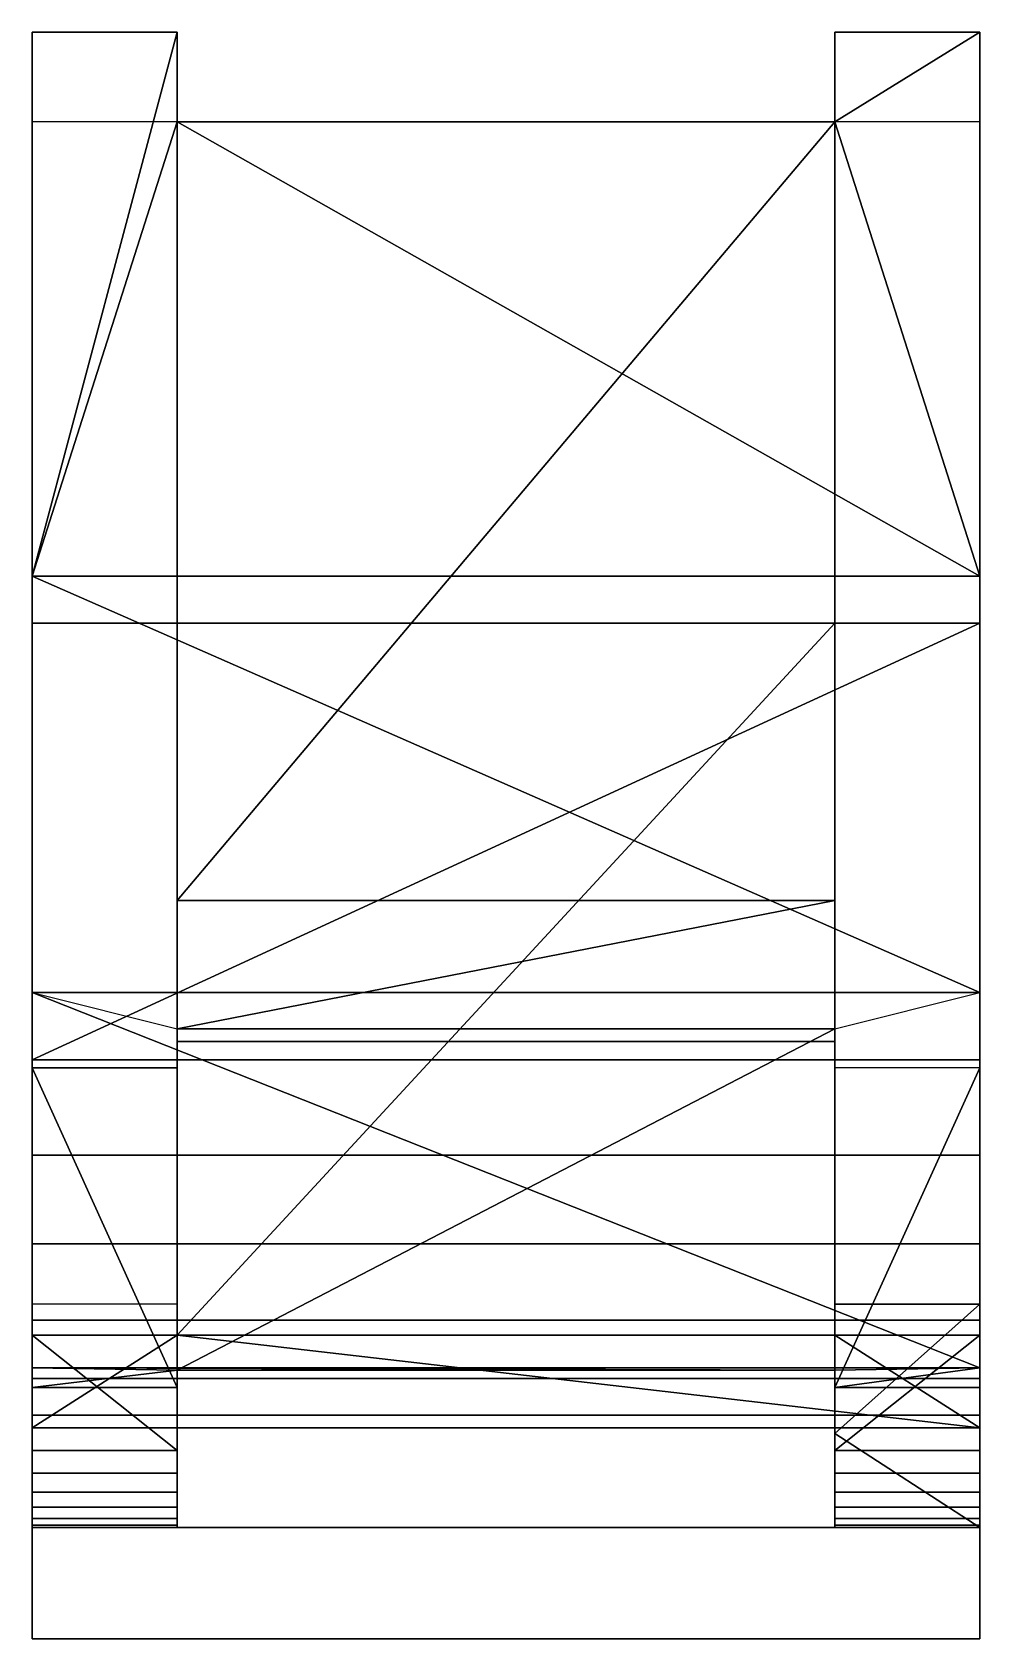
# Model space of a CAD drawing. Extents: x 0 to 17, y -28.8 to 0.
import ezdxf

# ---------------------------------------------------------------- set-up
doc = ezdxf.new("R2010")
doc.units = 0
doc.layers.get('0').update_dxf_attribs({"linetype": 'CONTINUOUS'})
doc.layers.add('ACESSORIOS', color=104, linetype='CONTINUOUS')
doc.layers.add('FUROS', color=5, linetype='CONTINUOUS')

msp = doc.modelspace()

# ---------------------------------------------------------------- linework, layer by layer
for p, q in [((0, 0, 149.7), (0, -10.6, 149.7)), ((0, -9.76, 99.791), (0, 0, 113.576)), ((0, 0, 113.576), (0, -1.611, 111.3)), ((2.6, 0, 113.576), (2.6, -1.611, 111.3)), ((2.6, 0, 149.7), (2.6, -10.6, 149.7)), ((14.4, 0, 113.576), (14.4, -1.611, 111.3)), ((14.4, 0, 149.7), (14.4, -10.6, 149.7)), ((17, -9.76, 99.791), (17, 0, 113.576)), ((17, 0, 113.576), (17, 0, 149.7)), ((17, 0, 149.7), (17, -10.6, 149.7)), ((17, 0, 113.576), (17, -1.611, 111.3)), ((2.6, -15.58, 111.3), (2.6, -1.611, 111.3)), ((14.4, -15.58, 111.3), (14.4, -1.611, 111.3)), ((0, -9.76, 10.668), (0, -9.76, 99.791)), ((0, -17.23, 0), (0, -9.76, 10.668)), ((17, -17.23, 0), (17, -9.76, 10.668)), ((17, -9.76, 10.668), (17, -9.76, 99.791)), ((0, -10.6, 151.3), (0, -18.438, 151.3)), ((0, -10.6, 149.7), (0, -10.6, 151.3)), ((0, -10.6, 141.42), (0, -23.378, 141.42)), ((0, -10.6, 149.7), (0, -10.6, 141.42)), ((2.6, -10.6, 149.7), (2.6, -10.6, 141.42)), ((2.6, -10.6, 141.42), (2.6, -23.378, 141.42)), ((14.4, -10.6, 141.42), (14.4, -23.378, 141.42)), ((14.4, -10.6, 149.7), (14.4, -10.6, 141.42)), ((17, -10.6, 149.7), (17, -10.6, 151.3)), ((17, -10.6, 151.3), (17, -18.438, 151.3)), ((17, -10.6, 141.42), (17, -23.378, 141.42)), ((17, -10.6, 149.7), (17, -10.6, 141.42)), ((2.6, -15.58, 18.014), (2.6, -15.58, 111.3)), ((2.6, -15.58, 18.014), (2.6, -18.108, 18.014)), ((14.4, -15.58, 18.014), (14.4, -18.108, 18.014)), ((14.4, -15.58, 18.014), (14.4, -15.58, 111.3)), ((0, -23.963), (0, -17.23, 0)), ((17, -23.963), (17, -17.23, 0)), ((0, -18.58, 10.852), (0, -24.315, 10.852)), ((17, -18.58, 10.852), (17, -24.315, 10.852)), ((17, -26.824, 21.011), (17, -22.822, 21.011)), ((0, -23.378, 122.085), (0, -25.448, 119.129)), ((0, -23.378, 141.42), (0, -23.378, 122.085)), ((0, -25.038, 141.42), (0, -23.378, 141.42)), ((2.6, -23.378, 122.085), (2.6, -23.378, 141.42)), ((2.6, -25.448, 119.129), (2.6, -23.378, 122.085)), ((14.4, -25.448, 119.129), (14.4, -23.378, 122.085)), ((14.4, -23.378, 122.085), (14.4, -23.378, 141.42)), ((17, -25.038, 141.42), (17, -23.378, 141.42)), ((17, -23.378, 141.42), (17, -23.378, 122.085)), ((17, -23.378, 122.085), (17, -25.448, 119.129)), ((0, -24.315, 10.852), (0, -23.963)), ((17, -24.315, 10.852), (17, -23.963)), ((0, -25.038, 144.7), (0, -25.038, 141.42)), ((17, -25.038, 144.7), (17, -25.038, 141.42)), ((14.4, -25.138, 21.011), (14.4, -26.824, 21.011)), ((0, -25.448, 119.129), (0, -25.448, 108.751)), ((2.6, -25.448, 108.751), (2.6, -25.448, 119.129)), ((14.4, -25.448, 108.751), (14.4, -25.448, 119.129)), ((17, -25.448, 119.129), (17, -25.448, 108.751)), ((0, -26.824, 105.843), (0, -26.824, 21.011)), ((2.6, -26.824, 105.843), (2.6, -26.824, 21.011)), ((14.4, -26.824, 105.843), (14.4, -26.824, 21.011)), ((17, -26.824, 105.843), (17, -26.824, 21.011))]:
    msp.add_line(p, q)
at = {"extrusion": (1, 0, 0)}
for centre, radius, start in [((-18.438, 144.7), 6.6, 90), ((-18.438, 144.7, 17), 6.6, 90), ((-23.064, 105.843), 3.76, 129.3395), ((-23.064, 105.843, 17), 3.76, 129.3395)]:
    msp.add_arc(centre, radius, start, 180, dxfattribs=at)
at = {"extrusion": (-1, 0, 0)}
for centre in [(23.064, 105.843, -2.6), (23.064, 105.843, -14.4)]:
    msp.add_arc(centre, 3.76, 0, 50.6605, dxfattribs=at)
at = {"layer": 'ACESSORIOS'}
for p, q in [((2.6, -10.6, 141.42), (2.6, 0, 141.42)), ((17, -10.6, 141.42), (17, 0, 141.42)), ((17, -10.6, 141.42), (17, 0, 141.42)), ((0, -16.989, 141.42), (0, -23.378, 141.42)), ((17, -23.378, 141.42), (17, -16.989, 141.42)), ((0, -26.824, 21.011), (0, -22.822, 21.011)), ((17, -26.824, 21.011), (17, -22.822, 21.011)), ((17, -26.824, 21.011), (17, -22.822, 21.011))]:
    msp.add_line(p, q, dxfattribs=at)
for points in [[(0, 0, 149.7), (0, -10.6, 149.7), (2.6, -10.6, 149.7), (2.6, 0, 149.7)], [(0, 0, 149.7), (2.6, 0, 149.7), (2.6, 0, 113.576), (0, 0, 113.576)], [(0, 0, 149.7), (0, 0, 141.42), (0, -10.6, 141.42), (0, -10.6, 149.7)], [(0, 0, 141.42), (0, 0, 113.576), (0, -23.378, 122.085), (0, -23.378, 141.42)], [(0, 0, 113.576), (0, -1.611, 111.3), (0, -25.448, 119.129), (0, -23.378, 122.085)], [(2.6, -23.378, 122.085), (2.6, 0, 113.576), (2.6, -1.611, 111.3), (2.6, -25.448, 119.129)], [(2.6, -10.6, 149.7), (2.6, -10.6, 141.42), (2.6, 0, 141.42), (2.6, 0, 149.7)], [(2.6, -23.378, 141.42), (2.6, 0, 141.42), (2.6, 0, 113.576), (2.6, -23.378, 122.085)], [(14.4, -10.6, 149.7), (17, -10.6, 149.7), (17, 0, 149.7), (14.4, 0, 149.7)], [(14.4, 0, 149.7), (17, 0, 149.7), (17, 0, 113.576), (14.4, 0, 113.576)], [(14.4, -23.378, 122.085), (14.4, 0, 113.576), (14.4, 0, 141.42), (14.4, -23.378, 141.42)], [(14.4, -10.6, 141.42), (14.4, -10.6, 149.7), (14.4, 0, 149.7), (14.4, 0, 141.42)], [(17, -23.378, 122.085), (17, 0, 113.576), (17, -1.611, 111.3), (17, -25.448, 119.129)], [(17, -10.6, 149.7), (17, -10.6, 141.42), (17, 0, 141.42), (17, 0, 149.7)], [(17, -23.378, 141.42), (17, -23.378, 122.085), (17, 0, 113.576), (17, 0, 141.42)], [(0, 0, 113.576), (2.6, 0, 113.576), (2.6, -1.611, 111.3), (0, -1.611, 111.3)], [(14.4, 0, 113.576), (17, 0, 113.576), (17, -1.611, 111.3), (14.4, -1.611, 111.3)], [(14.4, -23.378, 122.085), (14.4, 0, 113.576), (14.4, -1.611, 111.3), (14.4, -25.448, 119.129)], [(0, -1.611, 111.3), (0, -9.76, 99.791), (17, -9.76, 99.791), (17, -1.611, 111.3)], [(0, -1.611, 111.3), (0, -9.76, 99.791), (0, -25.448, 108.751), (0, -25.448, 119.129)], [(2.6, -1.611, 111.3), (14.4, -1.611, 111.3), (14.4, -15.58, 111.3), (2.6, -15.58, 111.3)], [(2.6, -1.611, 111.3), (2.6, -9.76, 99.791), (2.6, -25.448, 108.751), (2.6, -25.448, 119.129)], [(14.4, -1.611, 111.3), (14.4, -9.76, 99.791), (14.4, -25.448, 108.751), (14.4, -25.448, 119.129)], [(17, -25.448, 119.129), (17, -25.448, 108.751), (17, -9.76, 99.791), (17, -1.611, 111.3)], [(0, -17.23, 0), (0, -9.76, 10.668), (17, -9.76, 10.668), (17, -17.23, 0)], [(0, -9.76, 99.791), (17, -9.76, 99.791), (17, -9.76, 10.668), (0, -9.76, 10.668)], [(0, -9.76, 99.791), (0, -9.76, 10.668), (0, -22.822, 21.011), (0, -25.448, 108.751)], [(0, -9.76, 10.668), (0, -18.58, 10.852), (0, -22.822, 21.011), (0, -16.291, 15.839)], [(0, -9.76, 10.668), (0, -17.23, 0), (0, -18.58, 10.852), (0, -14.17, 10.76)], [(2.6, -9.76, 10.668), (2.6, -18.58, 10.852), (2.6, -22.822, 21.011), (2.6, -16.291, 15.839)], [(2.6, -9.76, 99.791), (2.6, -9.76, 10.668), (2.6, -22.822, 21.011), (2.6, -25.448, 108.751)], [(14.4, -25.448, 108.751), (14.4, -22.822, 21.011), (14.4, -9.76, 10.668), (14.4, -9.76, 99.791)], [(14.4, -22.822, 21.011), (14.4, -18.58, 10.852), (14.4, -9.76, 10.668), (14.4, -22.822, 21.011)], [(17, -25.448, 108.751), (17, -22.822, 21.011), (17, -9.76, 10.668), (17, -9.76, 99.791)], [(17, -22.822, 21.011), (17, -18.58, 10.852), (17, -9.76, 10.668), (17, -22.822, 21.011)], [(17, -18.58, 10.852), (17, -17.23, 0), (17, -9.76, 10.668), (17, -14.17, 10.76)], [(0, -10.6, 151.3), (17, -10.6, 151.3), (17, -18.438, 151.3), (0, -18.438, 151.3)], [(0, -10.6, 151.3), (0, -10.6, 141.42), (0, -16.989, 141.42), (0, -18.438, 151.3)], [(0, -10.6, 149.7), (2.6, -10.6, 149.7), (2.6, -10.6, 141.42), (0, -10.6, 141.42)], [(0, -10.6, 141.42), (2.6, -10.6, 141.42), (2.6, -23.378, 141.42), (0, -23.378, 141.42)], [(0, -10.6, 151.3), (0, -10.6, 149.7), (17, -10.6, 149.7), (17, -10.6, 151.3)], [(14.4, -10.6, 149.7), (14.4, -10.6, 141.42), (17, -10.6, 141.42), (17, -10.6, 149.7)], [(14.4, -10.6, 141.42), (17, -10.6, 141.42), (17, -23.378, 141.42), (14.4, -23.378, 141.42)], [(17, -18.438, 151.3), (17, -16.989, 141.42), (17, -10.6, 141.42), (17, -10.6, 151.3)], [(2.6, -15.58, 4.536), (2.6, -17.881, 1.25), (14.4, -17.881, 1.25), (14.4, -15.58, 4.536)], [(2.6, -15.58, 111.3), (14.4, -15.58, 111.3), (14.4, -15.58, 18.014), (2.6, -15.58, 18.014)], [(14.4, -15.58, 4.536), (2.6, -15.58, 4.536), (2.6, -18.108, 18.014), (14.4, -18.108, 18.014)], [(2.6, -18.108, 18.014), (2.6, -15.58, 18.014), (14.4, -15.58, 18.014), (14.4, -18.108, 18.014)], [(0, -18.58, 10.852), (0, -17.23, 0), (0, -23.963), (0, -24.315, 10.852)], [(0, -23.963), (0, -17.23, 0), (17, -17.23, 0), (17, -23.963)], [(0, -18.58, 10.852), (0, -17.23, 0), (2.6, -17.881, 1.25), (2.6, -18.58, 10.852)], [(14.4, -18.58, 10.852), (14.4, -17.881, 1.25), (17, -17.23, 0), (17, -18.58, 10.852)], [(17, -18.58, 10.852), (17, -17.23, 0), (17, -23.963), (17, -24.315, 10.852)], [(2.6, -18.58, 10.852), (2.6, -17.881, 1.25), (2.6, -24.004, 1.25), (2.6, -24.315, 10.852)], [(2.6, -17.881, 1.25), (2.6, -24.004, 1.25), (14.4, -24.004, 1.25), (14.4, -17.881, 1.25)], [(14.4, -18.58, 10.852), (14.4, -17.881, 1.25), (14.4, -24.004, 1.25), (14.4, -24.315, 10.852)], [(14.4, -24.315, 10.852), (14.4, -18.58, 10.852), (14.4, -17.881, 1.25), (14.4, -24.004, 1.25)], [(0, -18.58, 10.852), (2.6, -18.58, 10.852), (2.6, -24.315, 10.852), (0, -24.315, 10.852)], [(0, -18.58, 10.852), (0, -24.315, 10.852), (0, -26.824, 21.011), (0, -22.822, 21.011)], [(2.6, -26.824, 21.011), (2.6, -24.315, 10.852), (2.6, -18.58, 10.852), (2.6, -22.822, 21.011)], [(14.4, -18.58, 10.852), (14.4, -24.315, 10.852), (17, -24.315, 10.852), (17, -18.58, 10.852)], [(14.4, -22.822, 21.011), (14.4, -18.58, 10.852), (14.4, -24.315, 10.852), (14.4, -26.824, 21.011)], [(17, -26.824, 21.011), (17, -24.315, 10.852), (17, -18.58, 10.852), (17, -22.822, 21.011)], [(0, -22.822, 21.011), (0, -26.824, 21.011), (2.6, -26.824, 21.011), (2.6, -22.822, 21.011)], [(14.4, -22.822, 21.011), (14.4, -26.824, 21.011), (17, -26.824, 21.011), (17, -22.822, 21.011)], [(0, -23.378, 141.42), (2.6, -23.378, 141.42), (2.6, -23.378, 122.085), (0, -23.378, 122.085)], [(0, -25.038, 144.7), (0, -23.378, 141.42), (0, -25.038, 141.42), (0, -25.038, 143.06)], [(17, -23.378, 141.42), (17, -25.038, 141.42), (0, -25.038, 141.42), (0, -23.378, 141.42)], [(0, -23.378, 122.085), (0, -25.448, 119.129), (2.6, -25.448, 119.129), (2.6, -23.378, 122.085)], [(14.4, -23.378, 122.085), (17, -23.378, 122.085), (17, -23.378, 141.42), (14.4, -23.378, 141.42)], [(14.4, -25.448, 119.129), (14.4, -23.378, 122.085), (17, -23.378, 122.085), (17, -25.448, 119.129)], [(17, -25.038, 144.7), (17, -25.038, 141.42), (17, -23.378, 141.42), (17, -24.208, 143.06)], [(0, -24.315, 10.852), (0, -23.963), (2.6, -24.004, 1.25), (2.6, -24.315, 10.852)], [(0, -23.963), (2.6, -24.004, 1.25), (14.4, -24.004, 1.25), (17, -23.963)], [(14.4, -24.315, 10.852), (14.4, -24.004, 1.25), (17, -23.963), (17, -24.315, 10.852)], [(0, -26.824, 21.011), (0, -24.315, 10.852), (2.6, -24.315, 10.852), (2.6, -26.824, 21.011)], [(14.4, -24.315, 10.852), (17, -24.315, 10.852), (17, -26.824, 21.011), (14.4, -26.824, 21.011)], [(0, -25.038, 144.7), (0, -25.038, 141.42), (17, -25.038, 141.42), (17, -25.038, 144.7)], [(0, -25.448, 119.129), (2.6, -25.448, 119.129), (2.6, -25.448, 108.751), (0, -25.448, 108.751)], [(14.4, -25.448, 119.129), (14.4, -25.448, 108.751), (17, -25.448, 108.751), (17, -25.448, 119.129)], [(0, -26.824, 21.011), (2.6, -26.824, 21.011), (2.6, -26.824, 105.843), (0, -26.824, 105.843)], [(14.4, -26.824, 105.843), (17, -26.824, 105.843), (17, -26.824, 21.011), (14.4, -26.824, 21.011)]]:
    msp.add_3dface(points, dxfattribs=at)
at = {"layer": 'FUROS'}
for p, q in [((0, -28.824, 105.843), (17, -28.824, 105.843)), ((17, -28.824, 21.011), (0, -28.824, 21.011)), ((0, -28.824, 21.011), (0, -28.824, 105.843)), ((17, -28.824, 105.843), (17, -28.824, 21.011))]:
    msp.add_line(p, q, dxfattribs=at)
for points in [[(0, -28.824, 105.843), (0, -28.824, 21.011), (0, -26.824, 21.011), (0, -26.824, 105.843)], [(0, -28.824, 21.011), (0, -28.824, 21.011), (0, -28.824, 21.011), (0, -26.824, 21.011)], [(0, -26.824, 105.843), (0, -26.824, 21.011), (17, -26.824, 21.011), (17, -26.824, 105.843)], [(0, -26.824, 21.011), (0, -28.824, 21.011), (17, -28.824, 21.011), (17, -26.824, 21.011)], [(17, -26.824, 105.843), (17, -26.824, 105.843), (0, -26.824, 105.843)], [(17, -26.824, 105.843), (17, -28.824, 105.843), (0, -28.824, 105.843), (0, -26.824, 105.843)], [(17, -26.824, 105.843), (17, -26.824, 21.011), (17, -26.824, 105.843)], [(17, -26.824, 21.011), (17, -28.824, 21.011), (17, -28.824, 105.843), (17, -26.824, 105.843)], [(17, -28.824, 105.843), (17, -28.824, 21.011), (0, -28.824, 21.011), (0, -28.824, 105.843)], [(17, -28.824, 21.011), (17, -28.824, 21.011), (0, -28.824, 21.011)]]:
    msp.add_3dface(points, dxfattribs=at)

# ---------------------------------------------------------------- meshes
mesh = msp.add_polyface()
corners = [(17, 0, 113.576), (14.4, 0, 113.576), (14.4, -1.611, 111.3), (17, -9.76, 99.791), (2.6, -1.611, 111.3), (0, -9.76, 99.791), (2.6, 0, 113.576), (0, 0, 113.576)]
mesh.append_faces([[corners[k] for k in face] for face in [(0, 2, 1), (6, 5, 7)]], dxfattribs={"vtx0": -1})
mesh.append_faces([[corners[k] for k in face] for face in [(3, 2, 0), (2, 3, 4), (4, 5, 6)]], dxfattribs={"vtx0": -1, "vtx1": -1})
mesh.append_faces([[corners[k] for k in face] for face in [(4, 3, 5)]], dxfattribs={"vtx0": -1, "vtx2": -1})
mesh = msp.add_polyface()
corners = [(14.4, -1.611, 111.3), (14.4, -15.58, 111.3), (2.6, -15.58, 111.3), (2.6, -1.611, 111.3)]
mesh.append_faces([[corners[k] for k in face] for face in [(0, 2, 1)]], dxfattribs={"vtx0": -1})
mesh.append_faces([[corners[k] for k in face] for face in [(3, 2, 0)]], dxfattribs={"vtx1": -1})
mesh = msp.add_polyface()
corners = [(17, -9.76, 10.668), (17, -9.76, 99.791), (0, -9.76, 99.791), (0, -9.76, 10.668)]
mesh.append_faces([[corners[k] for k in face] for face in [(0, 2, 1)]], dxfattribs={"vtx0": -1})
mesh.append_faces([[corners[k] for k in face] for face in [(3, 2, 0)]], dxfattribs={"vtx1": -1})
mesh = msp.add_polyface()
corners = [(17, -17.23, 0), (17, -9.76, 10.668), (0, -9.76, 10.668), (0, -17.23, 0)]
mesh.append_faces([[corners[k] for k in face] for face in [(0, 2, 1)]], dxfattribs={"vtx0": -1})
mesh.append_faces([[corners[k] for k in face] for face in [(3, 2, 0)]], dxfattribs={"vtx1": -1})
mesh = msp.add_polyface()
corners = [(17, -25.038, 141.42), (17, -23.378, 141.42), (14.4, -23.378, 141.42), (2.6, -23.378, 141.42), (14.4, -10.6, 141.42), (2.6, -10.6, 141.42), (0, -25.038, 141.42), (0, -23.378, 141.42)]
mesh.append_faces([[corners[k] for k in face] for face in [(0, 2, 1), (4, 3, 5), (3, 6, 7)]], dxfattribs={"vtx0": -1})
mesh.append_faces([[corners[k] for k in face] for face in [(2, 3, 4)]], dxfattribs={"vtx0": -1, "vtx1": -1})
mesh.append_faces([[corners[k] for k in face] for face in [(3, 2, 0)]], dxfattribs={"vtx0": -1, "vtx1": -1, "vtx2": -1})
mesh.append_faces([[corners[k] for k in face] for face in [(3, 0, 6)]], dxfattribs={"vtx0": -1, "vtx2": -1})
mesh = msp.add_polyface()
corners = [(17, -10.6, 151.3), (17, -18.438, 151.3), (0, -18.438, 151.3), (0, -10.6, 151.3)]
mesh.append_faces([[corners[k] for k in face] for face in [(0, 2, 1)]], dxfattribs={"vtx0": -1})
mesh.append_faces([[corners[k] for k in face] for face in [(3, 2, 0)]], dxfattribs={"vtx1": -1})
mesh = msp.add_polyface()
corners = [(2.6, -10.6, 141.42), (14.4, -10.6, 141.42), (14.4, -10.6, 149.7), (2.6, -10.6, 149.7), (0, -10.6, 151.3), (0, -10.6, 149.7), (17, -10.6, 149.7), (17, -10.6, 151.3)]
mesh.append_faces([[corners[k] for k in face] for face in [(0, 2, 1), (4, 3, 5), (6, 4, 7)]], dxfattribs={"vtx0": -1})
mesh.append_faces([[corners[k] for k in face] for face in [(3, 2, 0), (2, 4, 6)]], dxfattribs={"vtx0": -1, "vtx1": -1})
mesh.append_faces([[corners[k] for k in face] for face in [(3, 4, 2)]], dxfattribs={"vtx0": -1, "vtx1": -1, "vtx2": -1})
mesh = msp.add_polyface()
corners = [(2.6, -17.881, 1.25), (2.6, -15.58, 4.536), (14.4, -15.58, 4.536), (14.4, -17.881, 1.25)]
mesh.append_faces([[corners[k] for k in face] for face in [(0, 2, 1)]], dxfattribs={"vtx0": -1})
mesh.append_faces([[corners[k] for k in face] for face in [(3, 2, 0)]], dxfattribs={"vtx1": -1})
mesh = msp.add_polyface()
corners = [(17, -23.963), (17, -17.23, 0), (0, -17.23, 0), (0, -23.963)]
mesh.append_faces([[corners[k] for k in face] for face in [(0, 2, 1)]], dxfattribs={"vtx0": -1})
mesh.append_faces([[corners[k] for k in face] for face in [(3, 2, 0)]], dxfattribs={"vtx1": -1})
mesh = msp.add_polyface()
corners = [(2.6, -24.004, 1.25), (2.6, -17.881, 1.25), (14.4, -17.881, 1.25), (14.4, -24.004, 1.25)]
mesh.append_faces([[corners[k] for k in face] for face in [(0, 2, 1)]], dxfattribs={"vtx0": -1})
mesh.append_faces([[corners[k] for k in face] for face in [(3, 2, 0)]], dxfattribs={"vtx1": -1})
mesh = msp.add_polyface()
corners = [(0, -18.58, 10.852), (2.6, -18.58, 10.852), (2.6, -24.315, 10.852), (0, -24.315, 10.852)]
mesh.append_faces([[corners[k] for k in face] for face in [(0, 2, 1)]], dxfattribs={"vtx0": -1})
mesh.append_faces([[corners[k] for k in face] for face in [(3, 2, 0)]], dxfattribs={"vtx1": -1})
mesh = msp.add_polyface()
corners = [(17, -18.58, 10.852), (17, -24.315, 10.852), (14.4, -24.315, 10.852), (14.4, -18.58, 10.852)]
mesh.append_faces([[corners[k] for k in face] for face in [(0, 2, 1)]], dxfattribs={"vtx0": -1})
mesh.append_faces([[corners[k] for k in face] for face in [(3, 2, 0)]], dxfattribs={"vtx1": -1})
mesh = msp.add_polyface()
corners = [(17, -22.822, 21.011), (14.4, -22.822, 21.011), (14.4, -25.138, 21.011), (17, -26.824, 21.011), (14.4, -26.824, 21.011)]
mesh.append_faces([[corners[k] for k in face] for face in [(0, 2, 1), (2, 3, 4)]], dxfattribs={"vtx0": -1})
mesh.append_faces([[corners[k] for k in face] for face in [(3, 2, 0)]], dxfattribs={"vtx0": -1, "vtx1": -1})
mesh = msp.add_polyface()
corners = [(0, -23.378, 122.085), (2.6, -23.378, 122.085), (2.6, -25.448, 119.129), (0, -25.448, 119.129)]
mesh.append_faces([[corners[k] for k in face] for face in [(0, 2, 1)]], dxfattribs={"vtx0": -1})
mesh.append_faces([[corners[k] for k in face] for face in [(3, 2, 0)]], dxfattribs={"vtx1": -1})
mesh = msp.add_polyface()
corners = [(0, -23.378, 141.42), (2.6, -23.378, 141.42), (2.6, -23.378, 122.085), (0, -23.378, 122.085)]
mesh.append_faces([[corners[k] for k in face] for face in [(0, 2, 1)]], dxfattribs={"vtx0": -1})
mesh.append_faces([[corners[k] for k in face] for face in [(3, 2, 0)]], dxfattribs={"vtx1": -1})
mesh = msp.add_polyface()
corners = [(17, -23.378, 122.085), (17, -25.448, 119.129), (14.4, -25.448, 119.129), (14.4, -23.378, 122.085)]
mesh.append_faces([[corners[k] for k in face] for face in [(0, 2, 1)]], dxfattribs={"vtx0": -1})
mesh.append_faces([[corners[k] for k in face] for face in [(3, 2, 0)]], dxfattribs={"vtx1": -1})
mesh = msp.add_polyface()
corners = [(17, -23.378, 141.42), (17, -23.378, 122.085), (14.4, -23.378, 122.085), (14.4, -23.378, 141.42)]
mesh.append_faces([[corners[k] for k in face] for face in [(0, 2, 1)]], dxfattribs={"vtx0": -1})
mesh.append_faces([[corners[k] for k in face] for face in [(3, 2, 0)]], dxfattribs={"vtx1": -1})
mesh = msp.add_polyface()
corners = [(0, -24.315, 10.852), (2.6, -24.315, 10.852), (2.6, -24.004, 1.25), (0, -23.963), (14.4, -24.004, 1.25), (17, -23.963), (14.4, -24.315, 10.852), (17, -24.315, 10.852)]
mesh.append_faces([[corners[k] for k in face] for face in [(0, 2, 1), (6, 5, 7)]], dxfattribs={"vtx0": -1})
mesh.append_faces([[corners[k] for k in face] for face in [(3, 2, 0), (4, 5, 6)]], dxfattribs={"vtx0": -1, "vtx1": -1})
mesh.append_faces([[corners[k] for k in face] for face in [(3, 4, 2), (4, 3, 5)]], dxfattribs={"vtx0": -1, "vtx2": -1})
mesh = msp.add_polyface()
corners = [(17, -25.038, 144.7), (17, -25.038, 141.42), (0, -25.038, 141.42), (0, -25.038, 144.7)]
mesh.append_faces([[corners[k] for k in face] for face in [(0, 2, 1)]], dxfattribs={"vtx0": -1})
mesh.append_faces([[corners[k] for k in face] for face in [(3, 2, 0)]], dxfattribs={"vtx1": -1})
mesh = msp.add_polyface()
corners = [(0, -25.448, 119.129), (2.6, -25.448, 119.129), (2.6, -25.448, 108.751), (0, -25.448, 108.751)]
mesh.append_faces([[corners[k] for k in face] for face in [(0, 2, 1)]], dxfattribs={"vtx0": -1})
mesh.append_faces([[corners[k] for k in face] for face in [(3, 2, 0)]], dxfattribs={"vtx1": -1})
mesh = msp.add_polyface()
corners = [(17, -25.448, 119.129), (17, -25.448, 108.751), (14.4, -25.448, 108.751), (14.4, -25.448, 119.129)]
mesh.append_faces([[corners[k] for k in face] for face in [(0, 2, 1)]], dxfattribs={"vtx0": -1})
mesh.append_faces([[corners[k] for k in face] for face in [(3, 2, 0)]], dxfattribs={"vtx1": -1})
mesh = msp.add_polyface()
corners = [(0, -26.824, 105.843), (2.6, -26.824, 105.843), (2.6, -26.824, 21.011), (0, -26.824, 21.011)]
mesh.append_faces([[corners[k] for k in face] for face in [(0, 2, 1)]], dxfattribs={"vtx0": -1})
mesh.append_faces([[corners[k] for k in face] for face in [(3, 2, 0)]], dxfattribs={"vtx1": -1})
mesh = msp.add_polyface()
corners = [(17, -26.824, 105.843), (17, -26.824, 21.011), (14.4, -26.824, 21.011), (14.4, -26.824, 105.843)]
mesh.append_faces([[corners[k] for k in face] for face in [(0, 2, 1)]], dxfattribs={"vtx0": -1})
mesh.append_faces([[corners[k] for k in face] for face in [(3, 2, 0)]], dxfattribs={"vtx1": -1})
at = {"layer": 'ACESSORIOS'}
mesh = msp.add_polymesh((2, 7), dxfattribs=at)
for k, corner in enumerate([(0, -25.038, 144.7), (0, -24.813, 146.408), (0, -24.154, 148), (0, -23.105, 149.367), (0, -21.738, 150.416), (0, -20.146, 151.075), (0, -18.438, 151.3), (0, -23.378, 141.42), (0, -22.313, 141.42), (0, -21.248, 141.42), (0, -20.183, 141.42), (0, -19.119, 141.42), (0, -18.054, 141.42), (0, -16.989, 141.42)]):
    mesh.set_mesh_vertex(divmod(k, 7), corner)
mesh = msp.add_polymesh((2, 7), dxfattribs=at)
for k, corner in enumerate([(17, -18.438, 151.3), (17, -20.146, 151.075), (17, -21.738, 150.416), (17, -23.105, 149.367), (17, -24.154, 148), (17, -24.813, 146.408), (17, -25.038, 144.7), (17, -16.989, 141.42), (17, -18.054, 141.42), (17, -19.119, 141.42), (17, -20.183, 141.42), (17, -21.248, 141.42), (17, -22.313, 141.42), (17, -23.378, 141.42)]):
    mesh.set_mesh_vertex(divmod(k, 7), corner)
mesh = msp.add_polymesh((2, 7), dxfattribs=at)
for k, corner in enumerate([(0, -25.038, 144.7), (0, -24.813, 146.408), (0, -24.154, 148), (0, -23.105, 149.367), (0, -21.738, 150.416), (0, -20.146, 151.075), (0, -18.438, 151.3), (17, -25.038, 144.7), (17, -24.813, 146.408), (17, -24.154, 148), (17, -23.105, 149.367), (17, -21.738, 150.416), (17, -20.146, 151.075), (17, -18.438, 151.3)]):
    mesh.set_mesh_vertex(divmod(k, 7), corner)
mesh = msp.add_polymesh((2, 7), dxfattribs=at)
for k, corner in enumerate([(0, -26.824, 21.011), (0, -26.157, 21.011), (0, -25.49, 21.011), (0, -24.823, 21.011), (0, -24.156, 21.011), (0, -23.489, 21.011), (0, -22.822, 21.011), (0, -26.824, 105.843), (0, -26.784, 106.395), (0, -26.662, 106.935), (0, -26.463, 107.452), (0, -26.19, 107.933), (0, -25.849, 108.37), (0, -25.448, 108.751)]):
    mesh.set_mesh_vertex(divmod(k, 7), corner)
mesh = msp.add_polymesh((2, 7), dxfattribs=at)
for k, corner in enumerate([(2.6, -26.824, 21.011), (2.6, -26.157, 21.011), (2.6, -25.49, 21.011), (2.6, -24.823, 21.011), (2.6, -24.156, 21.011), (2.6, -23.489, 21.011), (2.6, -22.822, 21.011), (2.6, -26.824, 105.843), (2.6, -26.784, 106.395), (2.6, -26.662, 106.935), (2.6, -26.463, 107.452), (2.6, -26.19, 107.933), (2.6, -25.849, 108.37), (2.6, -25.448, 108.751)]):
    mesh.set_mesh_vertex(divmod(k, 7), corner)
mesh = msp.add_polymesh((2, 7), dxfattribs=at)
for k, corner in enumerate([(14.4, -26.824, 21.011), (14.4, -26.157, 21.011), (14.4, -25.49, 21.011), (14.4, -24.823, 21.011), (14.4, -24.156, 21.011), (14.4, -23.489, 21.011), (14.4, -22.822, 21.011), (14.4, -26.824, 105.843), (14.4, -26.784, 106.395), (14.4, -26.662, 106.935), (14.4, -26.463, 107.452), (14.4, -26.19, 107.933), (14.4, -25.849, 108.37), (14.4, -25.448, 108.751)]):
    mesh.set_mesh_vertex(divmod(k, 7), corner)
mesh = msp.add_polymesh((2, 7), dxfattribs=at)
for k, corner in enumerate([(17, -26.824, 21.011), (17, -26.157, 21.011), (17, -25.49, 21.011), (17, -24.823, 21.011), (17, -24.156, 21.011), (17, -23.489, 21.011), (17, -22.822, 21.011), (17, -26.824, 105.843), (17, -26.784, 106.395), (17, -26.662, 106.935), (17, -26.463, 107.452), (17, -26.19, 107.933), (17, -25.849, 108.37), (17, -25.448, 108.751)]):
    mesh.set_mesh_vertex(divmod(k, 7), corner)
mesh = msp.add_polymesh((2, 7), dxfattribs=at)
for k, corner in enumerate([(0, -25.448, 108.751), (0, -25.849, 108.37), (0, -26.19, 107.933), (0, -26.463, 107.452), (0, -26.662, 106.935), (0, -26.784, 106.395), (0, -26.824, 105.843), (2.6, -25.448, 108.751), (2.6, -25.849, 108.37), (2.6, -26.19, 107.933), (2.6, -26.463, 107.452), (2.6, -26.662, 106.935), (2.6, -26.784, 106.395), (2.6, -26.824, 105.843)]):
    mesh.set_mesh_vertex(divmod(k, 7), corner)
mesh = msp.add_polymesh((2, 7), dxfattribs=at)
for k, corner in enumerate([(14.4, -25.448, 108.751), (14.4, -25.849, 108.37), (14.4, -26.19, 107.933), (14.4, -26.463, 107.452), (14.4, -26.662, 106.935), (14.4, -26.784, 106.395), (14.4, -26.824, 105.843), (17, -25.448, 108.751), (17, -25.849, 108.37), (17, -26.19, 107.933), (17, -26.463, 107.452), (17, -26.662, 106.935), (17, -26.784, 106.395), (17, -26.824, 105.843)]):
    mesh.set_mesh_vertex(divmod(k, 7), corner)

doc.saveas('drawing.dxf')
